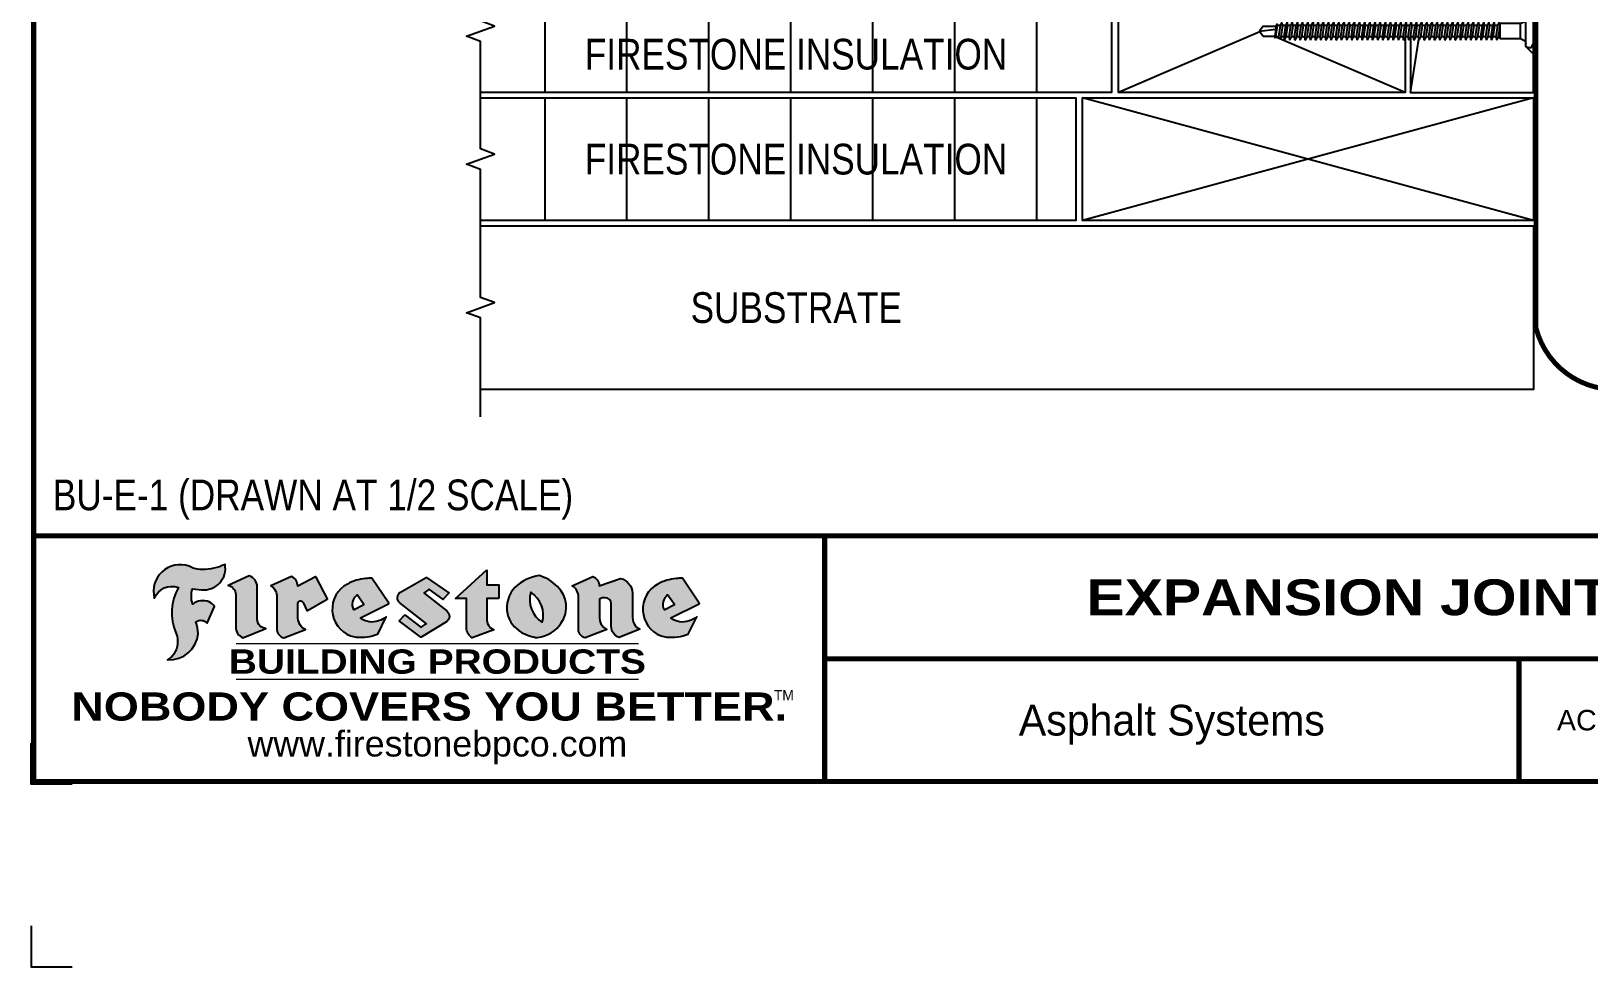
# Model space of a CAD drawing. Header units: inches. Extents: x -578 to -558, y -114.5 to -97.8.
# Drawn here: x -578 to -568.5, y -114.52 to -108.81 of the extents above; entities that cross this region are included whole.
import ezdxf
from ezdxf.enums import TextEntityAlignment as Align

# ---------------------------------------------------------------- set-up
doc = ezdxf.new("R2010")
doc.units = ezdxf.units.IN
doc.header["$MEASUREMENT"] = 0
doc.layers.get('0').update_dxf_attribs({"linetype": 'CONTINUOUS'})
doc.layers.get('DEFPOINTS').update_dxf_attribs({"linetype": 'CONTINUOUS'})
for name, color, linetype in [('FSBP-ACCESSORY-FIRESTONE', 7, 'CONTINUOUS'), ('FSBP-ANNO-LABEL', 7, 'CONTINUOUS'), ('FSBP-INSULATION', 7, 'CONTINUOUS'), ('FSBP-MEMBRANE', 7, 'CONTINUOUS'), ('FSBP-SUBSTRATE-GENERIC', 9, 'CONTINUOUS'), ('FSBP-TTLB', 7, 'CONTINUOUS'), ('FSBP-TTLB-BORDER', 7, 'CONTINUOUS'), ('FSBP-TTLB-TEXT', 7, 'CONTINUOUS'), ('FSBP-WOOD', 7, 'CONTINUOUS')]:
    doc.layers.add(name, color=color, linetype=linetype)
doc.styles.add('ARIAL', font='ARIAL.TTF')
doc.styles.add('ARIAL_BOLD', font='ariblk.TTF')
doc.styles.add('ARIAL_NAR', font='ARIALN.TTF')
doc.styles.add('BANKGOTHIC', font='bgothm.ttf')

# ---------------------------------------------------------------- blocks, each defined once
blk = doc.blocks.new('FSBP_AP_FASTENER_01')
at = {"layer": 'FSBP-ACCESSORY-FIRESTONE'}
for p, q in [((-0.125, 0.04849224421338505), (-0.09375, -0.01400775578661495)), ((0.09375, -0.01400775578661495), (0.125, 0.04849224421338505)), ((-0.09375, -0.01400775578661495), (-0.09375, -0.264007755786615)), ((-0.09375, -0.01400775578661495), (0.09375, -0.01400775578661495)), ((0.09375, -0.01400775578661495), (0.09375, -0.264007755786615)), ((-0.09375, -0.264007755786615), (-0.0703125, -0.2840970415008996)), ((-0.0703125, -0.3156643085181585), (-0.0703125, -0.3472315755354103)), ((-0.0703125, -0.3787988425526763), (-0.0703125, -0.410366109569928)), ((0.0703125, -0.2955750228038667), (0.0703125, -0.3271422898211327)), ((0.0703125, -0.3587095568383845), (0.0703125, -0.3902768238556433)), ((-0.0703125, -0.4419333765871798), (-0.0703125, -0.4735006436044458)), ((-0.0703125, -0.5050679106216975), (-0.0703125, -0.5366351776389564)), ((-0.0703125, -0.5682024446562153), (-0.0703125, -0.599769711673467)), ((0.0703125, -0.4218440908729022), (0.0703125, -0.453411357890154)), ((0.0703125, -0.4849786249074128), (0.0703125, -0.5165458919246717)), ((0.0703125, -0.5481131589419235), (0.0703125, -0.5796804259591894)), ((-0.0703125, -0.631336978690733), (-0.0703125, -0.6629042457079848)), ((-0.0703125, -0.6944715127252366), (-0.0703125, -0.7260387797425025)), ((-0.0703125, -0.7576060467597543), (-0.0703125, -0.7891733137770132)), ((0.0703125, -0.6112476929764412), (0.0703125, -0.6428149599937001)), ((0.0703125, -0.674382227010959), (0.0703125, -0.7059494940282107)), ((0.0703125, -0.7375167610454696), (0.0703125, -0.7690840280627285)), ((-0.0703125, -0.820740580794272), (-0.0703125, -0.8523078478115238)), ((-0.0703125, -0.8838751148287898), (-0.0703125, -0.9154423818460415)), ((-0.0703125, -0.9470096488632933), (-0.0703125, -0.9785769158805593)), ((0.0703125, -0.8006512950799802), (0.0703125, -0.8322185620972462)), ((0.0703125, -0.863785829114498), (0.0703125, -0.8953530961317568)), ((0.0703125, -0.9269203631490157), (0.0703125, -0.9584876301662675)), ((-0.0703125, -1.010144182897811), (-0.0703125, -1.04171144991507)), ((-0.0703125, -1.073278716932329), (-0.0703125, -1.104845983949581)), ((-0.0703125, -1.136413250966847), (-0.0703125, -1.167980517984098)), ((0.0703125, -0.9900548971835264), (0.0703125, -1.021622164200785)), ((0.0703125, -1.053189431218037), (0.0703125, -1.084756698235303)), ((0.0703125, -1.116323965252555), (0.0703125, -1.147891232269814)), ((-0.0703125, -1.19954778500135), (-0.0703125, -1.231115052018616)), ((-0.0703125, -1.262682319035868), (-0.0703125, -1.294249586053127)), ((-0.0703125, -1.325816853070386), (-0.0703125, -1.357384120087637)), ((0.0703125, -1.179458499287072), (0.0703125, -1.211025766304324)), ((0.0703125, -1.242593033321583), (0.0703125, -1.274160300338842)), ((0.0703125, -1.305727567356094), (0.0703125, -1.33729483437336)), ((-0.0703125, -1.388951387104903), (-0.0703125, -1.420518654122155)), ((-0.0703125, -1.452085921139407), (-0.0703125, -1.483653188156673)), ((-0.0703125, -1.515220455173925), (-0.0703125, -1.546787722191183)), ((0.0703125, -1.368862101390611), (0.0703125, -1.40042936840787)), ((0.0703125, -1.431996635425129), (0.0703125, -1.463563902442381)), ((0.0703125, -1.49513116945964), (0.0703125, -1.526698436476899)), ((-0.0703125, -1.578354989208442), (-0.0703125, -1.609922256225694)), ((-0.0703125, -1.64148952324296), (-0.0703125, -1.673056790260212)), ((-0.0703125, -1.704624057277464), (-0.0703125, -1.73619132429473)), ((0.0703125, -1.558265703494151), (0.0703125, -1.589832970511416)), ((0.0703125, -1.621400237528668), (0.0703125, -1.652967504545927)), ((0.0703125, -1.684534771563186), (0.0703125, -1.716102038580438)), ((-0.0703125, -1.767758591311981), (-0.0703125, -1.79932585832924)), ((-0.0703125, -1.830893125346499), (-0.0703125, -1.862460392363751)), ((-0.0703125, -1.894027659381017), (-0.0703125, -1.925594926398269)), ((0.0703125, -1.747669305597697), (0.0703125, -1.779236572614955)), ((0.0703125, -1.810803839632207), (0.0703125, -1.842371106649473)), ((0.0703125, -1.873938373666725), (0.0703125, -1.905505640683984)), ((-0.0703125, -1.95716219341552), (-0.0703125, -1.988729460432786)), ((-0.0703125, -2.020296727450038), (-0.0703125, -2.051863994467297)), ((-0.0703125, -2.083431261484556), (-0.0703125, -2.114998528501808)), ((0.0703125, -1.937072907701243), (0.0703125, -1.968640174718495)), ((0.0703125, -2.000207441735753), (0.0703125, -2.031774708753012)), ((0.0703125, -2.063341975770264), (0.0703125, -2.09490924278753)), ((-0.0703125, -2.146565795519074), (-0.0703125, -2.178133062536325)), ((-0.0703125, -2.209700329553577), (-0.0703125, -2.241267596570843)), ((-0.0703125, -2.272834863588095), (-0.0703125, -2.304402130605354)), ((0.0703125, -2.126476509804782), (0.0703125, -2.158043776822041)), ((0.0703125, -2.189611043839299), (0.0703125, -2.221178310856551)), ((0.0703125, -2.25274557787381), (0.0703125, -2.284312844891069)), ((-0.0703125, -2.335969397622613), (-0.0703125, -2.367536664639864)), ((-0.0703125, -2.39910393165713), (-0.0703125, -2.430671198674382)), ((-0.0703125, -2.462238465691634), (-0.0703125, -2.4938057327089)), ((0.0703125, -2.315880111908321), (0.0703125, -2.347447378925587)), ((0.0703125, -2.379014645942839), (0.0703125, -2.410581912960097)), ((0.0703125, -2.442149179977356), (0.0703125, -2.473716446994608)), ((-0.0703125, -2.525372999726152), (-0.0703125, -2.55694026674341)), ((-0.0703125, -2.588507533760669), (-0.0703125, -2.620074800777921)), ((-0.0703125, -2.651642067795187), (-0.0703125, -2.683209334812439)), ((0.0703125, -2.505283714011867), (0.0703125, -2.536850981029126)), ((0.0703125, -2.568418248046378), (0.0703125, -2.599985515063644)), ((0.0703125, -2.631552782080895), (0.0703125, -2.663120049098154)), ((-0.0703125, -2.714776601829691), (-0.0703125, -2.746343868846957)), ((-0.0703125, -2.777911135864208), (-0.0703125, -2.809478402881467)), ((-0.0703125, -2.841045669898726), (-0.0703125, -2.872612936915978)), ((0.0703125, -2.694687316115413), (0.0703125, -2.726254583132665)), ((0.0703125, -2.757821850149924), (0.0703125, -2.789389117167183)), ((0.0703125, -2.820956384184434), (0.0703125, -2.8525236512017)), ((-0.0703125, -2.904180203933244), (-0.0703125, -2.935747470950496)), ((-0.0703125, -2.967314737967747), (-0.0703125, -2.998882004985013)), ((-0.0625, -3.154632755786622), (-0.0625, -3.013549567065063)), ((0, -3.201507755786615), (0.02460623630038583, -3.00110581902215)), ((0.0625, -3.154632755786601), (0.0625, -2.995692424207924)), ((0.0703125, -2.884090918218952), (0.0703125, -2.915658185236211)), ((0.0703125, -2.94722545225347), (0.0703125, -2.978792719270722)), ((0, -3.201507755786615), (-0.06250000000001421, -3.154632755786615)), ((0.0625, -3.154632755786615), (0, -3.201507755786615))]:
    blk.add_line(p, q, dxfattribs=at)
blk.add_lwpolyline([(0.1875, 0.04849224421338505, 0.1250000000000271), (0.203125, 0.110992244213385), (0.140625, 0.142242244213385), (-0.140625, 0.142242244213385), (-0.203125, 0.110992244213385, 0.1250000000000271), (-0.1875, 0.04849224421338505)], format="xyb", close=True, dxfattribs=at)
for points in [[(-0.109375, -0.3054610321523867), (-0.0703125, -0.2840970415008996), (0.0703125, -0.264007755786615), (0.109375, -0.2742110321523867), (0.0703125, -0.2955750228038667), (-0.0703125, -0.3156643085181585)], [(-0.109375, -0.3685955661869045), (-0.0703125, -0.3472315755354103), (0.0703125, -0.3271422898211327), (0.109375, -0.3373455661869045), (0.0703125, -0.3587095568383845), (-0.0703125, -0.3787988425526763)], [(-0.109375, -0.431730100221408), (-0.0703125, -0.410366109569928), (0.0703125, -0.3902768238556433), (0.109375, -0.400480100221408), (0.0703125, -0.4218440908729022), (-0.0703125, -0.4419333765871798)], [(-0.109375, -0.4948646342559258), (-0.0703125, -0.4735006436044458), (0.0703125, -0.453411357890154), (0.109375, -0.4636146342559258), (0.0703125, -0.4849786249074128), (-0.0703125, -0.5050679106216975)], [(-0.109375, -0.5579991682904435), (-0.0703125, -0.5366351776389564), (0.0703125, -0.5165458919246717), (0.109375, -0.5267491682904435), (0.0703125, -0.5481131589419235), (-0.0703125, -0.5682024446562153)], [(-0.109375, -0.6211337023249612), (-0.0703125, -0.599769711673467), (0.0703125, -0.5796804259591894), (0.109375, -0.5898837023249612), (0.0703125, -0.6112476929764412), (-0.0703125, -0.631336978690733)], [(-0.109375, -0.6842682363594648), (-0.0703125, -0.6629042457079848), (0.0703125, -0.6428149599937001), (0.109375, -0.6530182363594648), (0.0703125, -0.674382227010959), (-0.0703125, -0.6944715127252366)], [(-0.109375, -0.7474027703939825), (-0.0703125, -0.7260387797425025), (0.0703125, -0.7059494940282107), (0.109375, -0.7161527703939825), (0.0703125, -0.7375167610454696), (-0.0703125, -0.7576060467597543)], [(-0.109375, -0.8105373044285002), (-0.0703125, -0.7891733137770132), (0.0703125, -0.7690840280627285), (0.109375, -0.7792873044285002), (0.0703125, -0.8006512950799802), (-0.0703125, -0.820740580794272)], [(-0.109375, -0.873671838463018), (-0.0703125, -0.8523078478115238), (0.0703125, -0.8322185620972462), (0.109375, -0.842421838463018), (0.0703125, -0.863785829114498), (-0.0703125, -0.8838751148287898)], [(-0.109375, -0.9368063724975215), (-0.0703125, -0.9154423818460415), (0.0703125, -0.8953530961317568), (0.109375, -0.9055563724975215), (0.0703125, -0.9269203631490157), (-0.0703125, -0.9470096488632933)], [(-0.109375, -0.9999409065320393), (-0.0703125, -0.9785769158805593), (0.0703125, -0.9584876301662675), (0.109375, -0.9686909065320393), (0.0703125, -0.9900548971835264), (-0.0703125, -1.010144182897811)], [(-0.109375, -1.063075440566557), (-0.0703125, -1.04171144991507), (0.0703125, -1.021622164200785), (0.109375, -1.031825440566557), (0.0703125, -1.053189431218037), (-0.0703125, -1.073278716932329)], [(-0.109375, -1.126209974601075), (-0.0703125, -1.104845983949581), (0.0703125, -1.084756698235303), (0.109375, -1.094959974601075), (0.0703125, -1.116323965252555), (-0.0703125, -1.136413250966847)], [(-0.109375, -1.189344508635578), (-0.0703125, -1.167980517984098), (0.0703125, -1.147891232269814), (0.109375, -1.158094508635578), (0.0703125, -1.179458499287072), (-0.0703125, -1.19954778500135)], [(-0.109375, -1.252479042670096), (-0.0703125, -1.231115052018616), (0.0703125, -1.211025766304324), (0.109375, -1.221229042670096), (0.0703125, -1.242593033321583), (-0.0703125, -1.262682319035868)], [(-0.109375, -1.315613576704614), (-0.0703125, -1.294249586053127), (0.0703125, -1.274160300338842), (0.109375, -1.284363576704614), (0.0703125, -1.305727567356094), (-0.0703125, -1.325816853070386)], [(-0.109375, -1.378748110739132), (-0.0703125, -1.357384120087637), (0.0703125, -1.33729483437336), (0.109375, -1.347498110739132), (0.0703125, -1.368862101390611), (-0.0703125, -1.388951387104903)], [(-0.109375, -1.441882644773635), (-0.0703125, -1.420518654122155), (0.0703125, -1.40042936840787), (0.109375, -1.410632644773635), (0.0703125, -1.431996635425129), (-0.0703125, -1.452085921139407)], [(-0.109375, -1.505017178808153), (-0.0703125, -1.483653188156673), (0.0703125, -1.463563902442381), (0.109375, -1.473767178808153), (0.0703125, -1.49513116945964), (-0.0703125, -1.515220455173925)], [(-0.109375, -1.568151712842671), (-0.0703125, -1.546787722191183), (0.0703125, -1.526698436476899), (0.109375, -1.536901712842671), (0.0703125, -1.558265703494151), (-0.0703125, -1.578354989208442)], [(-0.109375, -1.631286246877188), (-0.0703125, -1.609922256225694), (0.0703125, -1.589832970511416), (0.109375, -1.600036246877188), (0.0703125, -1.621400237528668), (-0.0703125, -1.64148952324296)], [(-0.109375, -1.694420780911692), (-0.0703125, -1.673056790260212), (0.0703125, -1.652967504545927), (0.109375, -1.663170780911692), (0.0703125, -1.684534771563186), (-0.0703125, -1.704624057277464)], [(-0.109375, -1.75755531494621), (-0.0703125, -1.73619132429473), (0.0703125, -1.716102038580438), (0.109375, -1.72630531494621), (0.0703125, -1.747669305597697), (-0.0703125, -1.767758591311981)], [(-0.109375, -1.820689848980727), (-0.0703125, -1.79932585832924), (0.0703125, -1.779236572614955), (0.109375, -1.789439848980727), (0.0703125, -1.810803839632207), (-0.0703125, -1.830893125346499)], [(-0.109375, -1.883824383015245), (-0.0703125, -1.862460392363751), (0.0703125, -1.842371106649473), (0.109375, -1.852574383015245), (0.0703125, -1.873938373666725), (-0.0703125, -1.894027659381017)], [(-0.109375, -1.946958917049749), (-0.0703125, -1.925594926398269), (0.0703125, -1.905505640683984), (0.109375, -1.915708917049749), (0.0703125, -1.937072907701243), (-0.0703125, -1.95716219341552)], [(-0.109375, -2.010093451084266), (-0.0703125, -1.988729460432786), (0.0703125, -1.968640174718495), (0.109375, -1.978843451084266), (0.0703125, -2.000207441735753), (-0.0703125, -2.020296727450038)], [(-0.109375, -2.073227985118784), (-0.0703125, -2.051863994467297), (0.0703125, -2.031774708753012), (0.109375, -2.041977985118784), (0.0703125, -2.063341975770264), (-0.0703125, -2.083431261484556)], [(-0.109375, -2.136362519153302), (-0.0703125, -2.114998528501808), (0.0703125, -2.09490924278753), (0.109375, -2.105112519153302), (0.0703125, -2.126476509804782), (-0.0703125, -2.146565795519074)], [(-0.109375, -2.199497053187805), (-0.0703125, -2.178133062536325), (0.0703125, -2.158043776822041), (0.109375, -2.168247053187805), (0.0703125, -2.189611043839299), (-0.0703125, -2.209700329553577)], [(-0.109375, -2.262631587222323), (-0.0703125, -2.241267596570843), (0.0703125, -2.221178310856551), (0.109375, -2.231381587222323), (0.0703125, -2.25274557787381), (-0.0703125, -2.272834863588095)], [(-0.109375, -2.325766121256841), (-0.0703125, -2.304402130605354), (0.0703125, -2.284312844891069), (0.109375, -2.294516121256841), (0.0703125, -2.315880111908321), (-0.0703125, -2.335969397622613)], [(-0.109375, -2.388900655291359), (-0.0703125, -2.367536664639864), (0.0703125, -2.347447378925587), (0.109375, -2.357650655291359), (0.0703125, -2.379014645942839), (-0.0703125, -2.39910393165713)], [(-0.109375, -2.452035189325862), (-0.0703125, -2.430671198674382), (0.0703125, -2.410581912960097), (0.109375, -2.420785189325862), (0.0703125, -2.442149179977356), (-0.0703125, -2.462238465691634)], [(-0.109375, -2.51516972336038), (-0.0703125, -2.4938057327089), (0.0703125, -2.473716446994608), (0.109375, -2.48391972336038), (0.0703125, -2.505283714011867), (-0.0703125, -2.525372999726152)], [(-0.109375, -2.578304257394898), (-0.0703125, -2.55694026674341), (0.0703125, -2.536850981029126), (0.109375, -2.547054257394898), (0.0703125, -2.568418248046378), (-0.0703125, -2.588507533760669)], [(-0.109375, -2.641438791429415), (-0.0703125, -2.620074800777921), (0.0703125, -2.599985515063644), (0.109375, -2.610188791429415), (0.0703125, -2.631552782080895), (-0.0703125, -2.651642067795187)], [(-0.109375, -2.704573325463919), (-0.0703125, -2.683209334812439), (0.0703125, -2.663120049098154), (0.109375, -2.673323325463919), (0.0703125, -2.694687316115413), (-0.0703125, -2.714776601829691)], [(-0.109375, -2.767707859498437), (-0.0703125, -2.746343868846957), (0.0703125, -2.726254583132665), (0.109375, -2.736457859498437), (0.0703125, -2.757821850149924), (-0.0703125, -2.777911135864208)], [(-0.109375, -2.830842393532954), (-0.0703125, -2.809478402881467), (0.0703125, -2.789389117167183), (0.109375, -2.799592393532954), (0.0703125, -2.820956384184434), (-0.0703125, -2.841045669898726)], [(-0.109375, -2.893976927567472), (-0.0703125, -2.872612936915978), (0.0703125, -2.8525236512017), (0.109375, -2.862726927567472), (0.0703125, -2.884090918218952), (-0.0703125, -2.904180203933244)], [(-0.099609375, -2.955716372316267), (-0.0703125, -2.935747470950496), (0.0703125, -2.915658185236211), (0.099609375, -2.927256550887698), (0.0703125, -2.94722545225347), (-0.0703125, -2.967314737967747)], [(-0.0849609375, -3.008866455667892), (-0.0703125, -2.998882004985013), (0.0703125, -2.978792719270722), (0.0849609375, -2.984591902096462), (0.0703125, -2.994576352779355), (-0.0703125, -3.014665638493632)]]:
    blk.add_lwpolyline(points, close=True, dxfattribs=at)
blk.add_lwpolyline([(-0.09375, -0.264007755786615), (0.09375, -0.264007755786615)], dxfattribs=at)
blk = doc.blocks.new('TTLB-ASPHALT_1')
at = {"layer": 'FSBP-TTLB-TEXT'}
h = blk.add_hatch(color=1, dxfattribs=at)
edge = h.paths.add_edge_path()
edge.add_arc((1.037309769669577, -0.1982514792917272), 0.1319107607348553, 264.0410451462098, 370.3106169565175)
edge.add_arc((1.027551646585692, 0.1214293576525733), 0.3273056962876235, 270.05058356628535, 295.23459397187514, ccw=False)
edge.add_arc((1.022801957313334, -0.06680179986895496), 0.1391656561713503, 249.3281275763668, 272.0749124149863, ccw=False)
edge.add_line((0.9736743133014443, -0.1970076156048179), (0.9474927838574558, -0.1852745150568325))
edge.add_arc((0.8939498971398336, -0.3394262635682139), 0.1631857907024099, 70.84590087378872, 194.3325259843273)
edge.add_arc((0.8444260109029358, -0.4259936440910792), 0.1179914261095279, 70.96950098067128, 156.9641407594482, ccw=False)
edge.add_arc((1.153141409296893, -0.4684497516079489), 0.3110405457095052, 150.323113748316, 203.2084295854517)
edge.add_arc((0.7562495500623072, -0.6412608153899839), 0.1218587156617311, 0.8849157075190988, 24.346689398949877, ccw=False)
edge.add_arc((0.749378166569727, -0.6475258110744306), 0.1289731377238325, -58.36655102076742, 3.6216782311386737, ccw=False)
edge.add_arc((0.825669902954445, -0.5792158350996175), 0.1783301886510355, 267.2205474105585, 354.1381621173521)
edge.add_arc((0.7903121048625223, -0.6011409294291781), 0.2127878929608591, 0.9996158580669169, 21.00503380861242)
edge.add_arc((1.018807122639402, -0.5666691048185157), 0.0513639566841585, 40.821177131732725, 125.52727787225791, ccw=False)
edge.add_line((1.057676976260041, -0.5330924682126437), (1.102776947655911, -0.4308018311949837))
edge.add_arc((1.040858222524662, -0.4699705673995993), 0.07326744446031509, 32.31675181867256, 66.31481236598174)
edge.add_arc((1.03226251882532, -0.5063316993097686), 0.1102246948011782, 69.8179132332389, 125.254734720681)
edge.add_arc((1.127708877207283, -0.3689593535312383), 0.1659710644737306, 164.1569669952081, 196.5811013160487, ccw=False)
edge.add_line((0.9680425188342383, -0.3236487780942383), (1.023615334387159, -0.3294494641845773))
h = blk.add_hatch(color=1, dxfattribs=at)
edge = h.paths.add_edge_path()
edge.add_line((1.275239419159561, -0.6223407783464694), (1.415345367376062, -0.5660418822574371))
edge.add_arc((1.421019305783972, -0.5090099247487814), 0.05731350411836947, 181.9717871001989, 264.31851000495806, ccw=False)
edge.add_line((1.363739737527226, -0.5109819325197265), (1.363412352251203, -0.3102363679013962))
edge.add_arc((1.294263659668758, -0.3103491388304036), 0.06914878453844908, 0.0934405599591014, 72.42834396969012)
edge.add_line((1.315139561173908, -0.2444268274366692), (1.186839444240604, -0.3024209471341379))
edge.add_arc((1.175246268095293, -0.3585110609420923), 0.05727567197445628, -0.017399788185912257, 78.322067691347, ccw=False)
edge.add_line((1.232521937428658, -0.3585284546236807), (1.232574268422297, -0.555126496687123))
edge.add_arc((1.305699496415485, -0.5558575689677241), 0.07312888236350451, 179.4272023230205, 245.3845503102953)
h = blk.add_hatch(color=1, dxfattribs=at)
edge = h.paths.add_edge_path()
edge.add_line((1.792026821926584, -0.3839679064720229), (1.722158956877934, -0.2518542302253621))
edge.add_arc((1.720119655279632, -0.2529327078887889), 0.002306916790721916, 27.87197133405528, 117.3766794470726)
edge.add_line((1.719058846382097, -0.250884159729182), (1.610638460368705, -0.3070279753467702))
edge.add_arc((1.547088841662969, -0.306102665849437), 0.06355635479880158, 359.165808011073, 425.8793658831422)
edge.add_line((1.573061729235633, -0.2480956029480268), (1.446879247402876, -0.3051325108639702))
edge.add_arc((1.407812067100195, -0.3703571330466247), 0.07602957263902092, -3.441403975725109, 59.07992244284969, ccw=False)
edge.add_line((1.483704536400296, -0.3749210150788969), (1.483704536400296, -0.5723838140635706))
edge.add_arc((1.540537465180449, -0.5682544061150878), 0.05698275005415228, 184.1557352478595, 255.3066498366543)
edge.add_line((1.526084036778343, -0.6233736605654059), (1.657291340682093, -0.570650514527486))
edge.add_arc((1.688298576827208, -0.502139038842401), 0.07520153584805701, 207.5160880841914, 245.649226723163, ccw=False)
edge.add_arc((1.721050197024908, -0.491448816845633), 0.1093332836229113, 179.4823365255141, 204.5537900001094, ccw=False)
edge.add_line((1.611721375809452, -0.4904610114968335), (1.611721375809452, -0.4126404716788983))
edge.add_arc((1.628589765097189, -0.4141592990360436), 0.01693662875851165, 28.356188110622497, 174.8549701683584, ccw=False)
edge.add_arc((1.627340435522399, -0.4197189881350454), 0.02111886817708033, 22.216893572439517, 40.10213956426492, ccw=False)
edge.add_line((1.646891420738257, -0.4117336534413738), (1.666638796144639, -0.4549750258192233))
edge.add_arc((1.668737246926753, -0.4540167099035415), 0.002306916790685597, 204.5451281842828, 299.6323508190067)
edge.add_line((1.669877862091766, -0.4560219186518992), (1.791128135493295, -0.3870515928837648))
edge.add_line((1.791128135493295, -0.3870515928837648), (1.792026821926584, -0.3839679064720229))
h = blk.add_hatch(color=1, dxfattribs=at)
h.paths.add_polyline_path([(2.063388732080512, -0.2583237030618903, 0.02524281661523788), (2.025024361750752, -0.2610532129309178, 0.1213611957758757), (1.901773912052249, -0.3008158885520373, 0.6151668103976068), (1.93274136141747, -0.6099060679591872, 0.05306812109568645), (1.967936229862175, -0.617865745600497, 0.1150932231766138), (2.099126721549737, -0.5994933789882708), (2.151195569562105, -0.4944891916583316, -0.08755405562188731), (2.104230609512001, -0.5187113292177372, -0.265591761123442), (1.992692314386659, -0.5010701623316862), (2.165347897647223, -0.4141184325909109, 0.4518949533370738), (2.166222728871162, -0.4107679608846269)])
h.paths.add_polyline_path([(2.014217313945437, -0.4188965037300676), (1.951113654018855, -0.4515330109460507, -0.3720533890450154), (1.973177450672722, -0.3607130665457561)], flags=16)
h = blk.add_hatch(color=1, dxfattribs=at)
edge = h.paths.add_edge_path()
edge.add_arc((2.260407392426799, -0.3775796671688738), 0.0415245022322573, 123.20805433950699, 232.2027298779723, ccw=False)
edge.add_line((2.237665217914071, -0.3428366421988329), (2.393535971665983, -0.2540943745380986))
edge.add_arc((2.394677353533154, -0.2560991469722467), 0.00230691679074142, 55.64644466176969, 119.65426054492929, ccw=False)
edge.add_line((2.395979141996861, -0.2541946229174954), (2.531809646140459, -0.3470380726374032))
edge.add_arc((2.530468902927936, -0.3489153772789848), 0.00230691679070047, -42.73110123842042, 54.46613537395791, ccw=False)
edge.add_line((2.532163440279987, -0.3504807552658491), (2.498457913851155, -0.3869673252714421))
edge.add_arc((2.496763376499132, -0.385401947284592), 0.002306916790673087, 233.75270768949161, 317.26889876139137, ccw=False)
edge.add_line((2.495399362263356, -0.38726241234572), (2.413849913492982, -0.3274738082119626))
edge.add_arc((2.412485899257177, -0.3293342732731332), 0.002306916790719977, 53.75270768979654, 124.4135619297866)
edge.add_line((2.41118211687575, -0.3274311136421062), (2.382933981293377, -0.346782838468144))
edge.add_arc((2.384237763674776, -0.3486859980991568), 0.002306916790694806, 124.4135619293765, 231.8459020253658)
edge.add_line((2.382812599816248, -0.3505000469010184), (2.519899969301207, -0.4581994452042721))
edge.add_arc((2.494247019847677, -0.4908523236374407), 0.0415245022322573, -55.21225898295228, 51.84590202520451, ccw=False)
edge.add_line((2.517938320565804, -0.5249552055672808), (2.364434947484597, -0.6179520922513717))
edge.add_arc((2.363239601923482, -0.6159790200102009), 0.002306916790727131, 233.2955624372974, 301.2087215702374, ccw=False)
edge.add_line((2.361860787187538, -0.6178285429225383), (2.231266621301074, -0.5204709167214361))
edge.add_arc((2.232647938930654, -0.518623262347532), 0.002306916790697738, 135.5134179846412, 233.2179869199849, ccw=False)
edge.add_line((2.231002150870836, -0.5170067083764565), (2.262839375599356, -0.4845937328397696))
edge.add_arc((2.264485163659231, -0.4862102868108593), 0.002306916790748635, 53.03528399994502, 135.5134179853723, ccw=False)
edge.add_line((2.265872365996302, -0.4843670465239001), (2.361834678328762, -0.5565872257804898))
edge.add_arc((2.363221880665748, -0.55474398549363), 0.00230691679062697, 233.0352840000717, 302.2362632414427)
edge.add_line((2.36445241715569, -0.5566953042850713), (2.39428499383348, -0.5378823484768844))
edge.add_arc((2.393054457343538, -0.5359310296853721), 0.002306916790685158, 302.2362632406162, 412.202729876843)
edge.add_line((2.394468296066179, -0.5341081404551886), (2.234958295420142, -0.4103916733127022))
h = blk.add_hatch(color=1, dxfattribs=at)
edge = h.paths.add_edge_path()
edge.add_line((2.763460561272041, -0.2072496393923444), (2.763460561272041, -0.2969520779963801))
edge.add_arc((2.765767478062685, -0.2969520779963943), 0.00230691679065842, 179.9999999996471, 269.9999999996471)
edge.add_line((2.765767478062685, -0.2992589947870528), (2.835417693520355, -0.2992589947870528))
edge.add_arc((2.835417693520355, -0.3015659115777538), 0.002306916790701052, 0, 90, ccw=False)
edge.add_line((2.837724610311056, -0.3015659115777538), (2.837724610311056, -0.3790761307453892))
edge.add_arc((2.835417693520355, -0.3790761307453749), 0.002306916790686842, 269.99999999964706, 359.99999999964706, ccw=False)
edge.add_line((2.835417693520355, -0.3813830475360618), (2.765767478062685, -0.3813830475360618))
edge.add_arc((2.765767478062685, -0.3836899643267202), 0.00230691679065842, 90.00000000035294, 180.0000000003529)
edge.add_line((2.763460561272041, -0.3836899643267344), (2.763460561272041, -0.5033995910642801))
edge.add_arc((2.836735953378934, -0.5071368822038522), 0.07337063740681407, 177.0802527808789, 245.3249543133826)
edge.add_line((2.806105814540615, -0.5738080530967267), (2.674529557384915, -0.6226036013049594))
edge.add_arc((2.708610405062075, -0.5642984087917995), 0.0675351734460605, 177.0345319916277, 239.69264280249, ccw=False)
edge.add_line((2.641165668230087, -0.560804539009709), (2.641165668230087, -0.3836899643267344))
edge.add_arc((2.638858751439443, -0.3836899643267202), 0.00230691679065842, 359.9999999996471, 449.999999999647)
edge.add_line((2.638858751439443, -0.3813830475360618), (2.572857950769389, -0.3813830475360618))
edge.add_line((2.572857950769389, -0.3813830475360618), (2.763460561272041, -0.2072496393923444))
h = blk.add_hatch(color=1, dxfattribs=at)
edge = h.paths.add_edge_path(flags=16)
edge.add_arc((2.940363509127394, -0.4847985213681483), 0.1684614578629417, 344.5558804047865, 417.0140046669545)
edge.add_arc((3.194458079644619, -0.3883534532477739), 0.1684614578629416, 164.5558804047865, 237.0140046669546)
edge = h.paths.add_edge_path()
edge.add_arc((3.069375116502187, -0.4399344555144893), 0.1828726885096673, 136.0914512150047, 191.213418978326)
edge.add_arc((3.064939550433394, -0.4318234379590393), 0.18031488047485, 194.0167254156723, 240.666373083186)
edge.add_arc((3.098047041778983, -0.3845058757092517), 0.2378525180183701, 239.2975390661776, 264.2889872773176)
edge.add_arc((3.048844782126224, -0.419023238379296), 0.203760689247156, 277.1986764832035, 326.503572961274)
edge.add_arc((3.077739326803538, -0.434104661646515), 0.1713748657917091, 325.3768876809903, 406.3828327799087)
edge.add_arc((3.011839488065931, -0.4896144380417837), 0.257194564585, 44.2846255351977, 73.82901434867308)
edge.add_arc((3.117152499586979, -0.4983433120546721), 0.2579560664039132, 97.50292863483669, 134.1039137579027)
h = blk.add_hatch(color=1, dxfattribs=at)
edge = h.paths.add_edge_path()
edge.add_line((3.322690228557462, -0.5721896537377091), (3.322690228557462, -0.3749210150788969))
edge.add_arc((3.24679775925739, -0.3703571330465678), 0.076029572638996, 356.5585960242387, 419.0799224428129)
edge.add_line((3.285864939560099, -0.3051325108639702), (3.412047421392799, -0.2480956029480268))
edge.add_arc((3.386074533820164, -0.3061026658494939), 0.06355635479883807, 0.3962622833877276, 65.87936588318718, ccw=False)
edge.add_line((3.449629368605429, -0.3056631084210863), (3.580526418688805, -0.2593848434574539))
edge.add_arc((3.555744121700968, -0.3530904070730259), 0.09692726601172152, 2.366977007666776, 75.18615851992018, ccw=False)
edge.add_line((3.652588689330287, -0.3490873311063041), (3.652588689330287, -0.4883770011386872))
edge.add_arc((3.761877549389567, -0.4914934052703757), 0.1093332836229049, 178.3666365323574, 204.5537900000422)
edge.add_arc((3.729125929191724, -0.502183627267101), 0.07520153584796149, 207.5160880841713, 245.2240541443095)
edge.add_line((3.697611150971852, -0.5704631245385627), (3.572585913552643, -0.6207021253773775))
edge.add_arc((3.595347186007587, -0.5526356419907756), 0.0717713151919874, 180.3328587115751, 251.51018566665869, ccw=False)
edge.add_line((3.523577081955409, -0.5530525936986663), (3.523577081955409, -0.4153032515383615))
edge.add_arc((3.486319529276869, -0.4148773504126382), 0.03725998689428563, 359.3450650296066, 449.0500281941025)
edge.add_arc((3.482769874121715, -0.4419622099033518), 0.06447454900600776, 86.29402372314017, 119.8211331593848)
edge.add_line((3.450707067966732, -0.3860252459975726), (3.450707067966732, -0.4904610114968335))
edge.add_arc((3.560035889182245, -0.4914488168456472), 0.1093332836229753, 179.4823365255069, 204.5537900001023)
edge.add_arc((3.527284268984403, -0.5021390388425004), 0.07520153584796385, 207.5160880841699, 245.6492267231416)
edge.add_line((3.496277032839316, -0.570650514527486), (3.365069728935509, -0.6233736605654059))
edge.add_arc((3.379502486061938, -0.5682868177318028), 0.05694615642555721, 183.9298782390169, 255.318496325343, ccw=False)
h = blk.add_hatch(color=1, dxfattribs=at)
h.paths.add_polyline_path([(3.957695472291277, -0.2583237030618903, 0.02524281661523822), (3.919331101961575, -0.2610532129309178, 0.1085638477195505), (3.807890832595604, -0.2939221658134414, 0.6425897848490651), (3.827048101628293, -0.6099060679591872, 0.05306812109569052), (3.862242970072884, -0.617865745600497, 0.1150932231766133), (3.993433461760503, -0.5994933789882708), (4.045502309772871, -0.4944891916583316, -0.08755405562189084), (3.998537349722767, -0.5187113292177372, -0.2655917611234366), (3.886999054597368, -0.5010701623316862), (4.059654637857989, -0.4141184325909109, 0.4518949533370731), (4.060529469081928, -0.4107679608846269)])
h.paths.add_polyline_path([(3.90852405415626, -0.4188965037300676), (3.845420394229677, -0.4515330109460507, -0.3720533890450147), (3.867484190883488, -0.3607130665457561)], flags=16)
at = {"layer": 'DEFPOINTS', "color": 1}
blk.add_lwpolyline([(0.234375, -1.515625), (-0.015625, -1.515625), (-0.015625, -1.265625)], dxfattribs=at)
at = {"layer": 'DEFPOINTS', "linetype": 'Continuous', "ltscale": 1.75}
blk.add_lwpolyline([(-0.015625, -2.380833333333342), (-0.015625, -2.630833333333342), (0.234375, -2.630833333333342)], dxfattribs=at)
at = {"layer": 'FSBP-TTLB', "const_width": 0.03125}
for points in [[(0, 0), (0, -1.5), (20, -1.5), (20, 0), (0, 0)], [(4.825208527206769, 0), (4.825208527206769, -0.75)], [(4.825208527206769, -0.75), (14.84028770518938, -0.75)], [(4.825208527206769, -0.75), (4.825208527206769, -1.5)]]:
    blk.add_lwpolyline(points, dxfattribs=at)
at = {"layer": 'FSBP-TTLB-BORDER', "const_width": 0.03125}
blk.add_lwpolyline([(20, 0), (20, 13), (0, 13), (0, 0)], dxfattribs=at)
at = {"layer": 'FSBP-TTLB-TEXT', "color": 1}
blk.add_line((0.7358432058323388, -0.379822754145593), (0.7358432058323388, -0.379822754145593), dxfattribs=at)
for points in [[(1.023615323725323, -0.3294494630716969, 0.5000510906601082), (1.167090420776901, -0.1746414942047778, -0.1103304102359608), (1.027840608309816, -0.2058762110801382, -0.09957876667165425), (0.9736743133014443, -0.1970076156048179), (0.9474927838574558, -0.1852745150568325, 0.5978159689075124), (0.7358432058323388, -0.379822754145593, -0.3938834584182213), (0.8828996422548698, -0.3144510229727047, 0.2349406564350952), (0.86727108227484, -0.5910237178633082, -0.1027304183841549), (0.8780937320133262, -0.6393788197974146, -0.2772692352614086), (0.8170223912655956, -0.7573362346216896, 0.3985429150902959), (1.003067614090241, -0.5974286950643517, 0.0875124847930418), (0.9889600163401155, -0.5248671157293501, -0.3874031597924062), (1.057676976260041, -0.5330924682126437), (1.102776947655911, -0.4308018311949837, 0.1494423498871741), (1.07029056398062, -0.4028746979725923, 0.2467195073738216), (0.9686394281704906, -0.4163228904100862, -0.1424285161541127), (0.9680425188342383, -0.3236487780942383), (1.023615334387159, -0.3294494641845773)], [(2.166222728871162, -0.4107679608846269), (2.063388732080512, -0.2583237030618903, 0.02524281661523788), (2.025024361750752, -0.2610532129309178, 0.1085638477195265), (1.913584092384895, -0.2939221658134414, 0.6425897848491228), (1.93274136141747, -0.6099060679591872, 0.05306812109568648), (1.967936229862175, -0.617865745600497, 0.1150932231766137), (2.099126721549737, -0.5994933789882708), (2.151195569562105, -0.4944891916583316, -0.0875540556218873), (2.104230609512001, -0.5187113292177372, -0.2655917611234418), (1.992692314386659, -0.5010701623316862), (2.165347897647223, -0.4141184325909109)], [(2.763460561272041, -0.2072496393923444), (2.763460561272041, -0.2969520779963801, 0.4142135623730958), (2.765767478062685, -0.2992589947870528), (2.835417693520355, -0.2992589947870528, -0.414213562373095), (2.837724610311056, -0.3015659115777538), (2.837724610311056, -0.3790761307453892, -0.4142135623730938), (2.835417693520355, -0.3813830475360618), (2.765767478062685, -0.3813830475360618, 0.4142135623730958), (2.763460561272041, -0.3836899643267344), (2.763460561272041, -0.5033995910642801, 0.3068985753588853), (2.806105814540615, -0.5738080530967267), (2.674529557384915, -0.6226036013049594, -0.2804194150632976), (2.641165668230087, -0.560804539009709), (2.641165668230087, -0.3836899643267344, 0.414213562373095), (2.638858751439443, -0.3813830475360618), (2.572857950769389, -0.3813830475360618), (2.763460561272041, -0.2072496393923444)], [(4.060529469081928, -0.4107679608846269), (3.957695472291277, -0.2583237030618903, 0.02524281661523788), (3.919331101961575, -0.2610532129309178, 0.1085638477195265), (3.807890832595604, -0.2939221658134414, 0.6425897848491228), (3.827048101628293, -0.6099060679591872, 0.05306812109568648), (3.862242970072884, -0.617865745600497, 0.1150932231766137), (3.993433461760503, -0.5994933789882708), (4.045502309772871, -0.4944891916583316, -0.0875540556218873), (3.998537349722767, -0.5187113292177372, -0.2655917611234418), (3.886999054597368, -0.5010701623316862), (4.059654637857989, -0.4141184325909109)], [(4.059654637857989, -0.4141184325909109, 0.4518949533370731), (4.060529469081928, -0.4107679608846269, 0.4518949533370731)]]:
    blk.add_lwpolyline(points, format="xyb", dxfattribs=at)
for points in [[(1.275239419159561, -0.6223407783464694), (1.415345367376062, -0.5660418822574371, -0.3756100036733062), (1.363739737527226, -0.5109819325197265), (1.363412352251203, -0.3102363679013962, 0.3265360292958048), (1.315139561173908, -0.2444268274366692), (1.186839444240604, -0.3024209471341379, -0.3557863980845349), (1.232521937428658, -0.3585284546236807), (1.232574268422297, -0.555126496687123, 0.2960110723418457)], [(1.792026821926584, -0.3839679064720229), (1.722158956877934, -0.2518542302253621, 0.4116839150163434), (1.719058846382097, -0.250884159729182), (1.610638460368705, -0.3070279753467702, 0.2996033003794034), (1.573061729235633, -0.2480956029480268), (1.446879247402876, -0.3051325108639702, -0.2797757560995365), (1.483704536400296, -0.3749210150788969), (1.483704536400296, -0.5723838140635706, 0.320828638474519), (1.526084036778343, -0.6233736605654059), (1.657291340682093, -0.570650514527486, -0.1679398621276611), (1.621603752698661, -0.5368819723450571, -0.1098333365370753), (1.611721375809452, -0.4904610114968335), (1.611721375809452, -0.4126404716788983, -0.743334502655012), (1.64349420176768, -0.4061152228778298, -0.07819791644735608), (1.646891420738257, -0.4117336534413738), (1.666638796144639, -0.4549750258192233, 0.4404648714563479), (1.669877862091766, -0.4560219186518992), (1.791128135493295, -0.3870515928837648)], [(2.234958295420142, -0.4103916733127022, -0.5150044486718882), (2.237665217914071, -0.3428366421988329), (2.393535971665983, -0.2540943745380986, -0.2867822934100265), (2.395979141996861, -0.2541946229174954), (2.531809646140459, -0.3470380726374032, -0.4515027974650387), (2.532163440279987, -0.3504807552658491), (2.498457913851155, -0.3869673252714421, -0.3814439164929681), (2.495399362263356, -0.38726241234572), (2.413849913492982, -0.3274738082119626, 0.3184718635035665), (2.41118211687575, -0.3274311136421062), (2.382933981293377, -0.346782838468144, 0.5064094529656681), (2.382812599816248, -0.3505000469010184), (2.519899969301207, -0.4581994452042721, -0.5043597839115849), (2.517938320565804, -0.5249552055672808), (2.364434947484597, -0.6179520922513717, -0.3053163970316367), (2.361860787187538, -0.6178285429225383), (2.231266621301074, -0.5204709167214361, -0.4541703869768119), (2.231002150870836, -0.5170067083764565), (2.262839375599356, -0.4845937328397696, -0.3762644290664977), (2.265872365996302, -0.4843670465239001), (2.361834678328762, -0.5565872257804898, 0.3114700032088108), (2.36445241715569, -0.5566953042850713), (2.39428499383348, -0.5378823484768844, 0.520381097387146), (2.394468296066179, -0.5341081404551886)], [(2.937624918725987, -0.3131105398334029, 0.2452625673097023), (2.889993533867141, -0.4754966266250307, 0.2064059665179019), (2.976604338974084, -0.5890186876871866, 0.1094800500670344), (3.074378098474654, -0.6211778035979165, 0.2185147641853038), (3.218764944843201, -0.5314757029352819, 0.3689489483072479), (3.195959963110113, -0.3100352223135445, 0.1296305888694145), (3.0834694040758, -0.242595816912754, 0.1610736375384317)], [(3.322690228557462, -0.5721896537377091), (3.322690228557462, -0.3749210150788969, 0.2797757560995341), (3.285864939560099, -0.3051325108639702), (3.412047421392799, -0.2480956029480268, -0.2937618496109166), (3.449629368605429, -0.3056631084210863), (3.580526418688805, -0.2593848434574539, -0.3288760160581939), (3.652588689330287, -0.3490873311063041), (3.652588689330287, -0.4883770011386872, 0.114762897203527), (3.662431105063263, -0.536926560769686, 0.166032965990522), (3.697611150971852, -0.5704631245385627), (3.572585913552643, -0.6207021253773775, -0.3209557512194564), (3.523577081955409, -0.5530525936986663), (3.523577081955409, -0.4153032515383615, 0.4127061514896111), (3.48693727661589, -0.3776224848030694, 0.1473421876160361), (3.450707067966732, -0.3860252459975726), (3.450707067966732, -0.4904610114968335, 0.1098333365370753), (3.460589444855941, -0.5368819723450855, 0.1679398621276611), (3.496277032839316, -0.570650514527486), (3.365069728935509, -0.6233736605654059, -0.3219729545308964), (3.322690228557462, -0.5721896537377091, 29.1476284739)], [(1.951113654018855, -0.4515330109460507), (2.014217313945437, -0.4188965037300676), (1.973177450672722, -0.3607130665457561, 0.3720533890450154)], [(3.10274193015772, -0.5296595419651595, 0.3271311138286319), (3.032079658614293, -0.3434924326507627, 0.3271311138286322)], [(3.845420394229677, -0.4515330109460507), (3.90852405415626, -0.4188965037300676), (3.867484190883488, -0.3607130665457561, 0.3720533890450154)]]:
    blk.add_lwpolyline(points, format="xyb", close=True, dxfattribs=at)
at = {"layer": 'FSBP-TTLB-TEXT'}
for points, const_width in [([(1.233926579809207, -0.6584455781731435), (3.691229482685259, -0.6584455781731577)], 0.0078125), ([(9.061522829276782, -0.75), (9.061522829276782, -1.5)], 0.03125), ([(1.233926579809207, -0.8761560960495984), (3.691229482685259, -0.8761560960495842)], 0.0078125)]:
    blk.add_lwpolyline(points, dxfattribs=dict(at, const_width=const_width))
at = {"layer": 'FSBP-TTLB-TEXT', "color": 1}
for centre, start, end in [((1.789987520328282, -0.3850463841354355), 299.6323508193319, 27.87197133380463), ((2.164310260790558, -0.412058050385383), 296.7304547840455, 34.00233684987403)]:
    blk.add_arc(centre, 0.00230691679068068, start, end, dxfattribs=at)
at = {"layer": 'FSBP-TTLB-TEXT', "lineweight": 18, "style": 'ARIAL_BOLD'}
blk.add_text('BUILDING PRODUCTS', height=0.1484375, dxfattribs=at).set_placement((2.462578031247233, -0.7673008371113639), align=Align.MIDDLE_CENTER)
at = {"layer": 'FSBP-TTLB-TEXT', "color": 1}
for s, height, style, p in [('TM', 0.0625, 'BANKGOTHIC', (4.576671173373001, -0.9725745042934193)), ('NOBODY COVERS YOU BETTER.', 0.171875, 'ARIAL_BOLD', (2.412604263603384, -1.041650450587369))]:
    blk.add_text(s, height=height, dxfattribs=dict(at, style=style)).set_placement(p, align=Align.MIDDLE_CENTER)
at = {"layer": 'FSBP-TTLB-TEXT'}
for s, height, style, p in [('Asphalt Systems', 0.1875, 'BANKGOTHIC', (6.943365678241776, -1.125)), ('www.firestonebpco.com', 0.15625, 'ARIAL', (2.462578031247233, -1.268657306740124))]:
    blk.add_text(s, height=height, dxfattribs=dict(at, style=style)).set_placement(p, align=Align.MIDDLE_CENTER)
at = {"layer": 'FSBP-TTLB-TEXT', "style": 'ARIAL'}
blk.add_text('ACCEPTABLE SYSTEMS:', height=0.125, dxfattribs=at).set_placement((9.292812815915624, -1.125), align=Align.MIDDLE_LEFT)
at = {"layer": 'FSBP-TTLB-TEXT'}
for tag, height, style, p in [('DETAIL_DESCP_LINE_1', 0.21875, 'ARIAL_BOLD', (9.832748116198076, -0.375)), ('ISSUE_REV_DATE', 0.21875, 'ARIAL', (15.84069633627263, -0.7282559425942452)), ('DETAIL_NUMBER', 0.4375, 'ARIAL', (18.42055248367797, -0.8931630692489421))]:
    blk.add_attdef(tag, text='', height=height, dxfattribs=dict(at, style=style)).set_placement(p, align=Align.MIDDLE_CENTER)
at = {"layer": 'FSBP-TTLB-TEXT', "style": 'ARIAL'}
blk.add_attdef('ACCPT_SYSTEMS', text='', height=0.21875, dxfattribs=at).set_placement((11.49438170418193, -1.125), align=Align.MIDDLE_LEFT)

msp = doc.modelspace()

# ---------------------------------------------------------------- hatches: boundary and pattern name
at = {"layer": 'FSBP-INSULATION'}
h = msp.add_hatch(dxfattribs=at)
h.set_pattern_fill('LINE', color=256, scale=4, angle=90, style=0)
h.set_pattern_definition([(90, (-540.8636679342544, 81.66523130815958), (-0.5, 3.061515884555943e-17), [])])
h.paths.add_polyline_path([(-571.62581650546, -109.2140359870238), (-575.2572829082828, -109.2140359870238), (-575.2572829082828, -109.5265359870238), (-575.171424238925, -109.5577859870238), (-575.3431415776408, -109.6202859870238), (-575.2572829082828, -109.6515359870238), (-575.2572829082828, -109.9640359870238), (-571.62581650546, -109.9640359870238)])
h.paths.add_polyline_path([(-571.4070665054601, -108.7140359870238), (-575.2572829082828, -108.7140359870238), (-575.2572829082828, -108.7452859870238), (-575.171424238925, -108.7765359870238), (-575.3431415776408, -108.8390359870238), (-575.2572829082828, -108.8702859870238), (-575.2572829082828, -109.1827859870238), (-571.40706650546, -109.1827859870238)])
h.paths.add_polyline_path([(-561.409656920624, -108.8702859870238), (-561.323798251266, -108.8390359870238), (-561.4955155899818, -108.7765359870238), (-561.409656920624, -108.7452859870238), (-561.409656920624, -108.7140359870238), (-565.2598733234469, -108.7140359870238), (-565.2598733234469, -109.1827859870238), (-561.409656920624, -109.1827859870238), (-561.409656920624, -108.9698693203572)])
h.paths.add_polyline_path([(-561.409656920624, -109.5265359870238), (-561.409656920624, -109.2140359870238), (-565.0411233234469, -109.2140359870238), (-565.0411233234469, -109.9640359870238), (-561.409656920624, -109.9640359870238), (-561.409656920624, -109.6515359870238), (-561.323798251266, -109.6202859870238), (-561.4955155899819, -109.5577859870238)])
h.paths.add_polyline_path([(-574.6696043623966, -109.7344891759734), (-571.9949155834062, -109.7344891759734), (-571.9949155834062, -109.4434548990293), (-574.6696043623966, -109.4434548990293)], flags=24)
h.paths.add_polyline_path([(-574.6696043623966, -109.0938641759734), (-571.9949155834062, -109.0938641759734), (-571.9949155834062, -108.8028298990293), (-574.6696043623966, -108.8028298990293)], flags=24)
h.paths.add_polyline_path([(-564.6721095115306, -109.0938641759734), (-561.9974207325401, -109.0938641759734), (-561.9974207325401, -108.8028298990293), (-564.6721095115306, -108.8028298990293)], flags=24)
h.paths.add_polyline_path([(-564.6721095115306, -109.7344891759734), (-561.9974207325401, -109.7344891759734), (-561.9974207325401, -109.4434548990293), (-564.6721095115306, -109.4434548990293)], flags=24)

# ---------------------------------------------------------------- linework, layer by layer
at = {"layer": 'FSBP-INSULATION', "linetype": 'Continuous'}
for points in [[(-575.2572829082828, -109.1827859870238), (-575.2572829082828, -108.8702859870238), (-575.3431415776408, -108.8390359870238), (-575.171424238925, -108.7765359870238), (-575.2572829082828, -108.7452859870238), (-575.2572829082828, -107.7180854780999)], [(-575.2572829082828, -108.7140359870238), (-571.4070665054601, -108.7140359870238), (-571.40706650546, -109.1827859870238), (-575.2572829082828, -109.1827859870238)], [(-575.2572829082828, -109.9640359870238), (-575.2572829082828, -109.6515359870238), (-575.3431415776408, -109.6202859870238), (-575.171424238925, -109.5577859870238), (-575.2572829082828, -109.5265359870238), (-575.2572829082828, -108.9698693203572)], [(-575.2572829082828, -109.2140359870238), (-571.62581650546, -109.2140359870238), (-571.62581650546, -109.9640359870238), (-575.2572829082828, -109.9640359870238)]]:
    msp.add_lwpolyline(points, dxfattribs=at)
at = {"layer": 'FSBP-MEMBRANE', "linetype": 'Continuous', "const_width": 0.03}
msp.add_lwpolyline([(-569.2006574144534, -103.4172273007708), (-568.8334699144534, -103.4172273007708, -0.4142135623730909), (-568.8178449144534, -103.4328523007708), (-568.8178449144534, -103.5102056148361), (-568.8178449144534, -110.61930557973, 0.7762176150582661), (-567.8490949144534, -110.6193055797299), (-567.8490949144534, -103.5102056148361), (-567.8490949144534, -103.4328523007708, -0.414213562373095), (-567.8334699144534, -103.4172273007708), (-567.4662824144534, -103.4172273007708)], format="xyb", dxfattribs=at)
at = {"layer": 'FSBP-SUBSTRATE-GENERIC'}
for points in [[(-575.2572829082828, -111.1619526536904), (-575.2572829082828, -110.5577859870238), (-575.3431415776408, -110.5265359870238), (-575.171424238925, -110.4640359870238), (-575.2572829082828, -110.4327859870238), (-575.2572829082828, -109.9640359870238)], [(-575.2572829082828, -109.9952859870238), (-568.8334699144534, -109.9952859870238), (-568.8334699144534, -110.9952859870238), (-575.2572829082828, -110.9952859870238)]]:
    msp.add_lwpolyline(points, dxfattribs=at)
at = {"layer": 'FSBP-WOOD'}
for p, q in [((-570.5017096257793, -108.8126330385893), (-571.3653998387933, -109.1827859870238)), ((-570.4117187442484, -108.8415064561145), (-570.4174831721266, -108.8390359870238)), ((-570.3841371107488, -108.8533271561858), (-570.4050124287716, -108.8443805913189)), ((-569.6153998387933, -109.1827859870239), (-570.3805817624827, -108.8548508768713)), ((-568.8803449144534, -108.9015359870237), (-568.8334699144534, -108.9484109870237)), ((-568.8334699144532, -109.2140359870238), (-571.5841498387933, -109.9640359870238)), ((-568.8334699144533, -109.9640359870239), (-571.5841498387933, -109.2140359870238))]:
    msp.add_line(p, q, dxfattribs=at)
at = {"layer": 'FSBP-WOOD', "linetype": 'Continuous'}
for p, q in [((-569.5834699144534, -109.1827859870238), (-569.5321167613624, -108.8575493507816)), ((-568.883023485882, -108.8689467013096), (-568.8803449144534, -108.8859109870237))]:
    msp.add_line(p, q, dxfattribs=at)
msp.add_lwpolyline([(-569.5834699144534, -108.8440489689835), (-569.5834699144534, -109.1827859870238), (-568.8334699144534, -109.1827859870238), (-568.8334699144534, -103.4327859870238), (-569.2006574144534, -103.4327859870238)], dxfattribs=at)
at = {"layer": 'FSBP-WOOD'}
for points in [[(-569.6153998387932, -108.8439469123328), (-569.6153998387933, -109.1827859870238), (-571.3653998387933, -109.1827859870238), (-571.3653998387933, -108.4327859870238), (-569.6153998387931, -108.4327859870238)], [(-568.8334699144532, -109.2140359870238), (-568.8334699144533, -109.9640359870238), (-571.5841498387933, -109.9640359870238), (-571.5841498387933, -109.2140359870238), (-568.8334699144532, -109.2140359870238)]]:
    msp.add_lwpolyline(points, dxfattribs=at)

# ---------------------------------------------------------------- block references
ref = msp.add_blockref('TTLB-ASPHALT_1', (-577.9827812163483, -111.8886115816887))
ref.add_attrib('DETAIL_DESCP_LINE_1', 'EXPANSION JOINT WITH METAL COVER', dxfattribs={"layer": 'FSBP-TTLB-TEXT', "height": 0.21875, "style": 'ARIAL_BOLD'}).set_placement((-568.1500331001502, -112.2636115816887), align=Align.MIDDLE_CENTER)
at = {"layer": 'FSBP-ACCESSORY-FIRESTONE', "xscale": -0.5, "yscale": 0.5, "zscale": 0.5, "rotation": 270}
msp.add_blockref('FSBP_AP_FASTENER_01', (-568.9045910365601, -108.8077859870238), dxfattribs=at)

# ---------------------------------------------------------------- texts
at = {"layer": 'DEFPOINTS', "style": 'ARIAL_NAR'}
msp.add_text('BU-E-1 (DRAWN AT 1/2 SCALE)', height=0.1875, dxfattribs=at).set_placement((-577.8656238622738, -111.6386115816886), align=Align.MIDDLE_LEFT)
at = {"layer": 'FSBP-ANNO-LABEL', "style": 'ARIAL_NAR'}
for s, p in [('FIRESTONE INSULATION', (-573.3322599729014, -108.9484109870238)), ('FIRESTONE INSULATION', (-573.3322599729014, -109.5890359870238)), ('SUBSTRATE', (-573.3309809824511, -110.4952859870238))]:
    msp.add_text(s, height=0.1875, dxfattribs=at).set_placement(p, align=Align.MIDDLE_CENTER)

doc.saveas('drawing.dxf')
